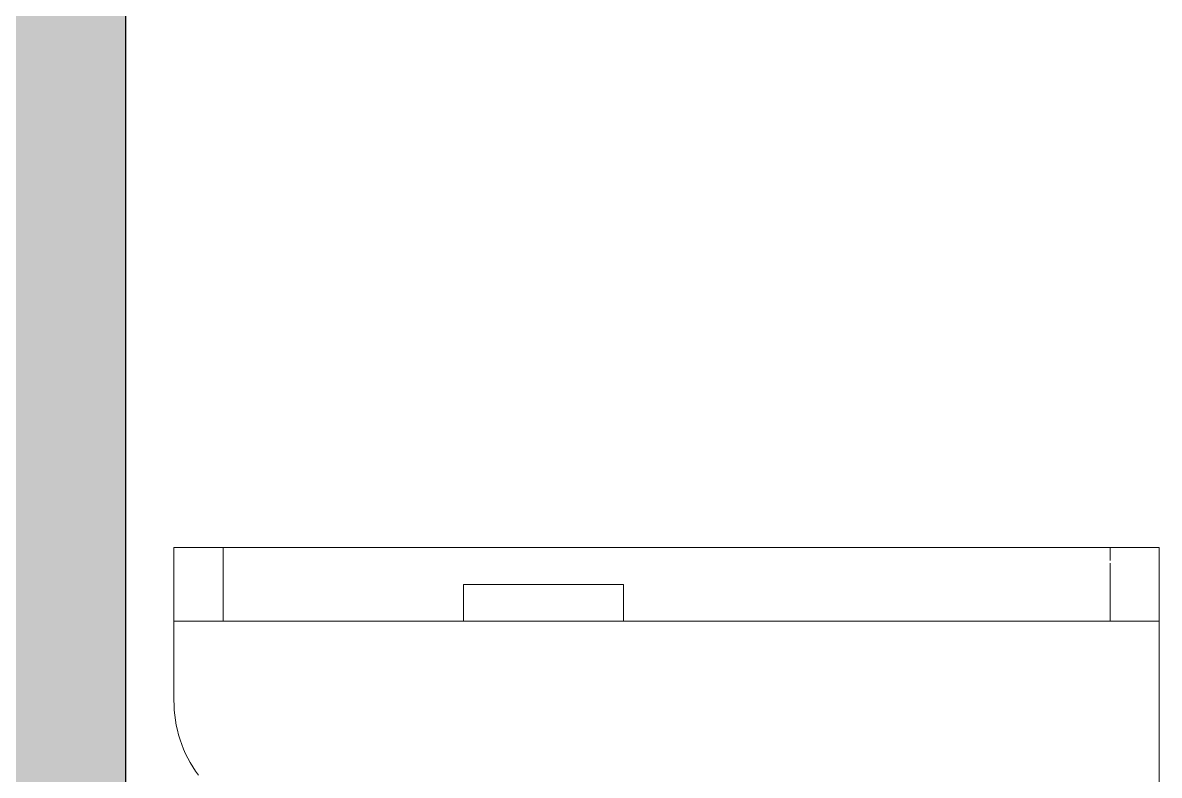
# Model space of a CAD drawing. Header units: millimetres. Extents: x 155927 to 326028, y -36033 to 97293.
# Drawn here: x 217319 to 218242, y 10791 to 11402 of the extents above; entities that cross this region are included whole.
import ezdxf

# ---------------------------------------------------------------- set-up
doc = ezdxf.new("R2010")
doc.units = ezdxf.units.MM
doc.header["$MEASUREMENT"] = 0
for name, color, linetype, lineweight in [('A-WALL-PATT', 7, 'CONTINUOUS', 9), ('I-FURN', 8, 'CONTINUOUS', 9), ('I-WALL', 7, 'CONTINUOUS', 9)]:
    doc.layers.add(name, color=color, linetype=linetype, lineweight=lineweight)

msp = doc.modelspace()

# ---------------------------------------------------------------- hatches: boundary and pattern name
at = {"layer": 'A-WALL-PATT'}
msp.add_hatch(color=256, dxfattribs=at).paths.add_polyline_path([(217300.83, 9369.61), (217402.83, 9369.61), (217402.83, 13505.61), (217300.83, 13505.61), (217300.83, 10128.06)], flags=0)

# ---------------------------------------------------------------- linework, layer by layer
at = {"layer": 'I-FURN'}
for p, q in [((217481.83, 10975.6), (217441.83, 10975.6)), ((217441.83, 10975.6), (218241.83, 10975.6)), ((217441.83, 10915.6), (217441.83, 10975.6)), ((217441.83, 10915.6), (217441.83, 10975.6)), ((217441.83, 10975.6), (217441.83, 10851.7)), ((218241.83, 10975.6), (217441.83, 10975.6)), ((217441.83, 10975.6), (218241.83, 10975.6)), ((217441.83, 10851.7), (217441.83, 10975.6)), ((218201.83, 10975.6), (217481.83, 10975.6)), ((217481.83, 10915.6), (217481.83, 10975.6)), ((217481.83, 10915.6), (217481.83, 10975.6)), ((218241.83, 10975.6), (218201.83, 10975.6)), ((218201.83, 10965.02), (218201.83, 10975.6)), ((218201.83, 10965.02), (218201.83, 10975.6)), ((218241.83, 10915.6), (218241.83, 10975.6)), ((218241.83, 10975.6), (218241.83, 10915.6)), ((218241.83, 9375.6), (218241.83, 10975.6)), ((218241.83, 10975.6), (218241.83, 9375.6)), ((218201.83, 10915.6), (218201.83, 10962.7)), ((218201.83, 10915.6), (218201.83, 10962.7)), ((217676.83, 10915.6), (217676.83, 10945.6)), ((217676.83, 10945.6), (217806.83, 10945.6)), ((217676.83, 10915.6), (217676.83, 10945.6)), ((217806.83, 10945.6), (217676.83, 10945.6)), ((217806.83, 10915.6), (217806.83, 10945.6)), ((217806.83, 10945.6), (217806.83, 10915.6)), ((217676.83, 10915.6), (217441.83, 10915.6)), ((217441.83, 10915.6), (217481.83, 10915.6)), ((217481.83, 10915.6), (218201.83, 10915.6)), ((217806.83, 10915.6), (217676.83, 10915.6)), ((218241.83, 10915.6), (217806.83, 10915.6)), ((218201.83, 10915.6), (218241.83, 10915.6))]:
    msp.add_line(p, q, dxfattribs=at)
msp.add_arc((217541.86, 10850.61), 100.03, 179.37439, 216.8699, dxfattribs=at)
msp.add_arc((217541.86, 10850.61), 100.03, 179.37439, 216.8699, dxfattribs=at)
at = {"layer": 'I-WALL', "lineweight": 30}
msp.add_line((217402.83, 9369.61), (217402.83, 13505.61), dxfattribs=at)

doc.saveas('drawing.dxf')
